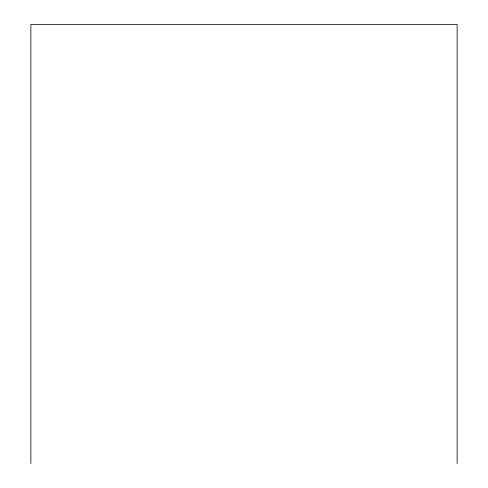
<?xml version="1.0" encoding="UTF-8"?>
<svg xmlns="http://www.w3.org/2000/svg" width="488" height="488" viewBox="0 0 488 488"><rect width="100%" height="100%" fill="white"/><g stroke="black" fill="none" stroke-linecap="round" stroke-linejoin="round"><path stroke-width="0.73" d="M457.122 463.6L457.122 24.4L30.878 24.4L30.878 463.6"/></g></svg>
